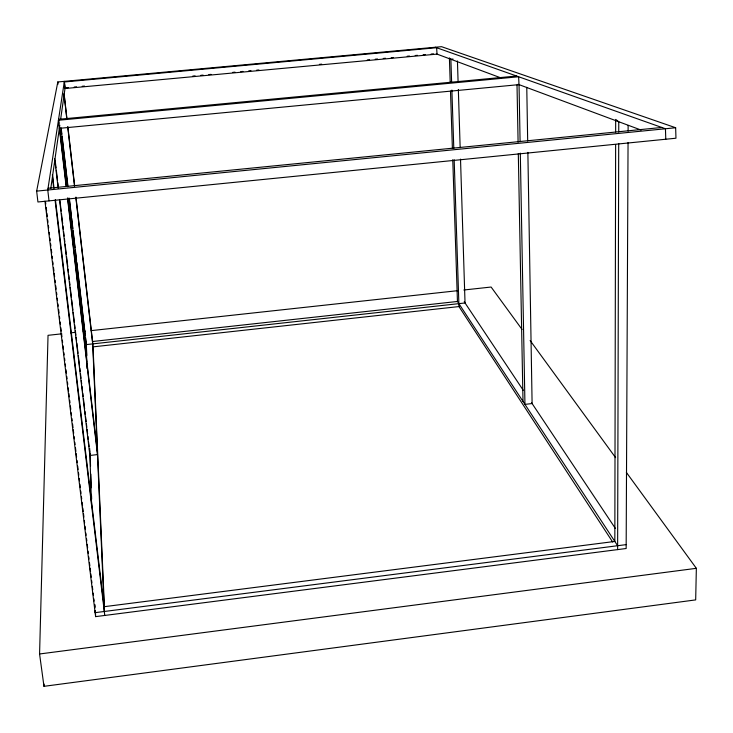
<?xml version="1.0" encoding="UTF-8"?>
<svg xmlns="http://www.w3.org/2000/svg" width="733" height="733" viewBox="0 0 733 733"><rect width="100%" height="100%" fill="white"/><g stroke="black" fill="none" stroke-linecap="round" stroke-linejoin="round"><path stroke-width="1.1" d="M615.628 144.566L614.831 541.44L104.095 606.704L55.415 199.724M615.647 131.986L615.674 119.406L618.762 121.742L618.734 132.022M617.626 549.613L618.707 143.457M628.053 142.523L626.156 548.513L95.611 616.627L44.96 201.199M628.108 131.097L628.126 125.389M626.367 472.409L696.35 568.322L695.681 599.896L43.98 686.326L44.035 684.045M43.98 686.326L39.573 653.983L48.039 335.32L61.673 333.836M50.788 188.445L59.794 125.16M60.601 119.506L65.1 87.868L64.495 82.444M64.376 81.363L47.773 190.03L49.019 200.879M36.65 191.13L57.815 81.959L441.532 46.674L675.652 127.744L675.963 138.216L37.924 201.987L36.65 191.13L675.652 127.744M39.573 653.983L696.35 568.322M626.174 544.628L95.125 612.66L95.061 610.745M70.762 332.846L75.307 332.351M83.26 331.481L85.532 331.234M91.213 330.62L458.162 290.625M463.842 290.002L491.11 287.034L522.061 329.456M104.297 611.487L92.578 341.505L457.447 301.465L617.635 545.719M48.039 188.28L661.817 127.469M59.346 128.348L519.019 84.625L518.616 76.754L58.429 120.267L66.117 186.329M516.591 76.03L58.576 119.314L59.025 123.336M66.245 87.758L68.526 87.548M74.225 87.025L76.507 86.815M82.206 86.283L84.487 86.073M192.816 76.067L195.097 75.856M200.796 75.325L203.078 75.114M208.777 74.592L211.058 74.381M232.727 72.375L235.009 72.164M240.708 71.642L242.989 71.431M248.689 70.899L250.97 70.689M256.669 70.166L258.951 69.956M319.386 64.367L321.668 64.156M367.279 59.941L369.56 59.73M375.259 59.199L377.541 58.988M383.24 58.466L385.521 58.255M391.23 57.724L393.502 57.513M407.191 56.249L409.472 56.038M415.171 55.516L417.453 55.305M423.152 54.773L425.433 54.563M431.132 54.04L433.414 53.83M450.19 81.913L449.402 57.907L450.877 59.263L453.04 59.061M435.301 47.242L665.445 128.751L665.784 139.233M436.767 54.013L500.978 77.909M518.103 84.286L641.164 130.08M530.133 340.524L615.601 457.649M464.218 301.739L523.28 390.322M531.544 402.71L615.381 528.438M458.794 306.302L612.623 541.953M45.501 201.795L45.776 204.067M46.188 207.466L46.61 210.866M46.885 213.138L47.297 216.537M47.709 219.946L47.993 222.209M48.405 225.617L48.68 227.881M49.23 232.425L49.505 234.688M49.926 238.097L50.201 240.36M50.614 243.768L50.889 246.031M51.301 249.44L51.722 252.839M52.135 256.238L52.41 258.511M52.822 261.91L53.097 264.182M53.518 267.582L53.93 270.99M54.205 273.253L54.618 276.662M55.039 280.061L55.314 282.333M55.726 285.733L56.139 289.141M56.551 292.54L56.835 294.813M57.247 298.212L57.522 300.475M57.934 303.883L58.209 306.147M58.631 309.555L59.043 312.954M59.455 316.363L59.73 318.626M60.152 322.034L60.427 324.298M60.839 327.706L61.251 331.105M61.526 333.378L61.948 336.777M62.36 340.176L62.635 342.448M63.047 345.848L63.459 349.256M63.881 352.655L64.156 354.928M64.568 358.327L64.843 360.599M65.255 363.999L65.539 366.271M65.952 369.67L66.364 373.079M66.776 376.478L67.06 378.75M67.473 382.15L67.748 384.422M68.16 387.821L68.572 391.22M68.856 393.493L69.268 396.892M69.681 400.3L69.956 402.564M70.368 405.972L70.789 409.371M71.202 412.771L71.477 415.043M71.889 418.442L72.164 420.715M72.585 424.114L72.998 427.522M73.273 429.785L73.685 433.194M74.106 436.593L74.381 438.865M74.793 442.265L75.068 444.537M75.481 447.936L75.902 451.345M76.177 453.608L76.589 457.016M77.002 460.416L77.277 462.688M77.698 466.087L78.11 469.486M78.523 472.895L78.797 475.158M79.21 478.567L79.494 480.83M79.906 484.238L80.318 487.637M80.731 491.046L81.015 493.309M81.427 496.717L81.702 498.981M82.114 502.38L82.527 505.788M82.811 508.051L83.223 511.46M83.498 513.723L83.91 517.131M84.322 520.531L84.607 522.803M85.019 526.202L85.431 529.611M85.843 533.01L86.118 535.282M86.54 538.682L86.815 540.954M87.227 544.353L87.639 547.753M88.061 551.161L88.336 553.424M88.748 556.833L89.023 559.096M89.435 562.504L89.857 565.903M90.132 568.176L90.544 571.575M90.819 573.847L91.231 577.247M91.652 580.655L91.927 582.918M92.34 586.327L92.752 589.726M93.173 593.125L93.448 595.398M93.861 598.797L94.136 601.069M94.548 604.468L94.969 607.877M54.059 188.354L52.428 174.711L53.573 187.694M55.076 200.191L104.773 615.454M55.25 161.104L56.056 167.93M56.331 170.203L57.54 180.437M57.815 182.709L58.219 186.118M59.969 200.906L61.187 211.141M61.453 213.413L62.672 223.647M62.937 225.92L63.35 229.328M63.615 231.601L64.156 236.154M64.422 238.427L64.825 241.835M65.1 244.116L66.309 254.342M66.584 256.623L67.793 266.858M68.068 269.13L68.471 272.539M68.737 274.811L69.278 279.365M69.553 281.637L69.956 285.045M70.221 287.318L71.44 297.552M71.706 299.824L72.924 310.059M73.19 312.34L74.409 322.575M74.674 324.847L75.078 328.256M75.352 330.528L75.893 335.082M76.159 337.354L76.562 340.763M76.837 343.035L78.046 353.269M78.321 355.542L79.531 365.776M79.805 368.058L80.209 371.466M80.474 373.738L81.015 378.283M81.29 380.564L81.693 383.973M81.959 386.245L82.499 390.799M82.774 393.071L83.177 396.48M83.443 398.752L84.662 408.987M84.927 411.259L85.33 414.676M85.605 416.949L86.146 421.493M86.412 423.766L86.815 427.183M87.09 429.456L87.63 434M87.896 436.282L88.299 439.69M88.574 441.962L89.114 446.516M89.38 448.788L89.783 452.197M54.663 158.695L58.173 188.262M59.529 199.633L89.893 455.477L97.489 454.579L67.583 198.826M61.343 129.549L61.874 134.102M62.14 136.375L67.839 185.275M69.424 198.927L71.413 215.978M71.678 218.26L72.879 228.494M73.144 230.767L75.123 247.827M75.389 250.1L76.589 260.334M76.855 262.606L85.33 335.393M85.596 337.666L86.127 342.21M86.247 343.209L86.824 355.45M60.912 127.643L67.802 186.713M69.122 198.066L86.21 344.602L465.034 302.967L460.516 159.125M66.391 186.466L59.254 125.343M67.72 197.828L97.342 451.308M66.941 118.673L64.064 93.668L66.804 119.048M67.857 126.635L74.656 185.751M75.966 197.122L92.578 341.505M67.72 127.001L74.519 186.045M75.82 197.406L93.027 346.865L458.968 306.568L454.167 159.757M57.815 81.959L58.054 84.13M93.027 346.764L104.425 607.446M90.122 453.535L90.544 466.078M90.81 474.068L91.268 487.747M91.543 495.737L91.652 499.155M95.418 610.928L95.611 616.627M450.877 59.263L451.62 82.105M451.885 90.095L453.791 148.332M450.493 91.066L452.389 148.24M452.765 159.675L457.447 301.465M86.164 343.356L86.769 361.616M86.851 363.898L86.998 368.461M89.655 448.339L91.598 506.54M94.859 604.67L94.933 606.951M457.438 60.949L458.079 81.491M458.336 89.481L460.159 147.709M517.012 85.01L518.094 142.129M518.313 153.545L523.005 401.418M519.037 84.634L520.091 141.726M520.302 153.151L524.947 404.387L532.103 403.544L527.87 152.391M526.77 87.328L527.678 140.983M436.63 47.709L64.284 81.977L65.008 88.51L437.024 54.114L436.63 47.709"/></g></svg>
